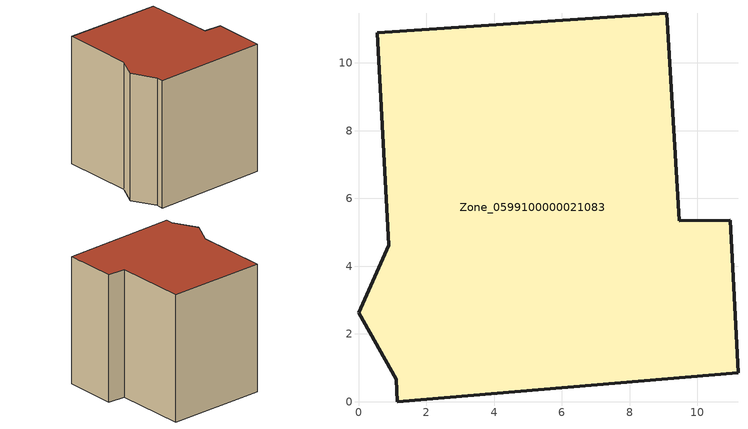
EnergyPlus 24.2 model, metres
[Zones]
Zone_0599100000021083
 floor ground (C_G): 11.2,0.85 1.15,0 1.12,0.66 0,2.63 0.89,4.61 0.55,10.88 9.1,11.46 9.46,5.34 10.97,5.35 z0
 wall outside (C_F): 0.89,4.61 0,2.63 1.12,0.66 1.15,0 11.2,0.85 10.97,5.35 9.46,5.34 9.1,11.46 0.55,10.88 0.89,4.61 z0:10.98
 roof outside (C_R): 9.46,5.34 9.1,11.46 0.55,10.88 0.89,4.61 0,2.63 1.12,0.66 1.15,0 11.2,0.85 10.97,5.35 z10.98
[BUILDING]
Pand.0599100000021083: North Axis=0; Terrain=City; Loads Convergence Tolerance Value=0.04; Temperature Convergence Tolerance Value=0.4; Solar Distribution=FullExterior; Maximum Number of Warmup Days=25; Minimum Number of Warmup Days=1
[Site:Location]
Rotterdam.The.Hague.AP_ZH_NLD Design_Conditions: Latitude=51.96; Longitude=4.45; Time Zone=1; Elevation=-4.5
[SITE:GROUNDTEMPERATURE:BUILDINGSURFACE]
18, 18, 18, 18, 18, 18, 18, 18, 18, 18, 18, 18
[MATERIAL] Thermal Absorptance=0.9; Solar Absorptance=0.7; Visible Absorptance=0.7
Name | Roughness | Thickness | Conductivity | Density | Specific Heat
G.TC.1946 | MediumSmooth | 0.15 | 1 | 540 | 1210
F.TC.1946 | Rough | 0.3 | 0.857143 | 1920 | 840
R.TC.1946 | MediumRough | 0.2 | 0.909091 | 1500 | 1000
[CONSTRUCTION]
C_G: G.TC.1946
C_F: F.TC.1946
C_R: R.TC.1946
[ZONE]
Zone_0599100000021083: Type=1; Multiplier=1; Ceiling Height=Autocalculate; Volume=Autocalculate; Floor Area=autocalculate; Part of Total Floor Area=Yes
[ZONEINFILTRATION:DESIGNFLOWRATE]
Infil_Zone_0599100000021083: Zone or ZoneList or Space or SpaceList=Zone_0599100000021083; Schedule=AlwaysOn; Design Flow Rate Calculation Method=Flow/Area; Flow Rate per Floor Area=0.003; Constant Term Coefficient=1; Temperature Term Coefficient=0; Velocity Term Coefficient=0; Velocity Squared Term Coefficient=0
[HVACTEMPLATE:ZONE:IDEALLOADSAIRSYSTEM]
Zone_0599100000021083: Maximum Heating Supply Air Temperature=50; Minimum Cooling Supply Air Temperature=13; Maximum Heating Supply Air Humidity Ratio=0.0156; Minimum Cooling Supply Air Humidity Ratio=0.0077; Heating Limit=NoLimit; Cooling Limit=NoLimit; Dehumidification Control Type=ConstantSensibleHeatRatio; Cooling Sensible Heat Ratio=0.7; Dehumidification Setpoint=60; Humidification Control Type=None; Humidification Setpoint=30; Outdoor Air Method=None; Outdoor Air Flow Rate per Person=0.00944; Outdoor Air Flow Rate per Zone Floor Area=0; Outdoor Air Flow Rate per Zone=0; Demand Controlled Ventilation Type=None; Outdoor Air Economizer Type=NoEconomizer; Heat Recovery Type=None; Sensible Heat Recovery Effectiveness=0.7; Latent Heat Recovery Effectiveness=0.65
[ZONECONTROL:THERMOSTAT]
ThermostatControl_Zone_0599100000021083: Zone or ZoneList=Zone_0599100000021083; Control Type Schedule=DualSetpointControlType; Control 1=Thermostat_Zone_0599100000021083; Temperature Difference Between Cutout And Setpoint=0
[THERMOSTATSETPOINT:DUALSETPOINT]
Thermostat_Zone_0599100000021083: Heating Setpoint Temperature Schedule=HeatingSetpoint_Zone_0599100000021083; Cooling Setpoint Temperature Schedule=CoolingSetpoint_Zone_0599100000021083
[SCHEDULE:COMPACT]
HeatingSetpoint_Zone_0599100000021083: Through: 12/31, For: AllDays, Until: 24:00, 21
CoolingSetpoint_Zone_0599100000021083: Through: 12/31, For: AllDays, Until: 24:00, 24
DualSetpointControlType: Through: 12/31, For: AllDays, Until: 24:00, 4
AlwaysOn: Through: 12/31, For: AllDays, Until: 24:00, 1
